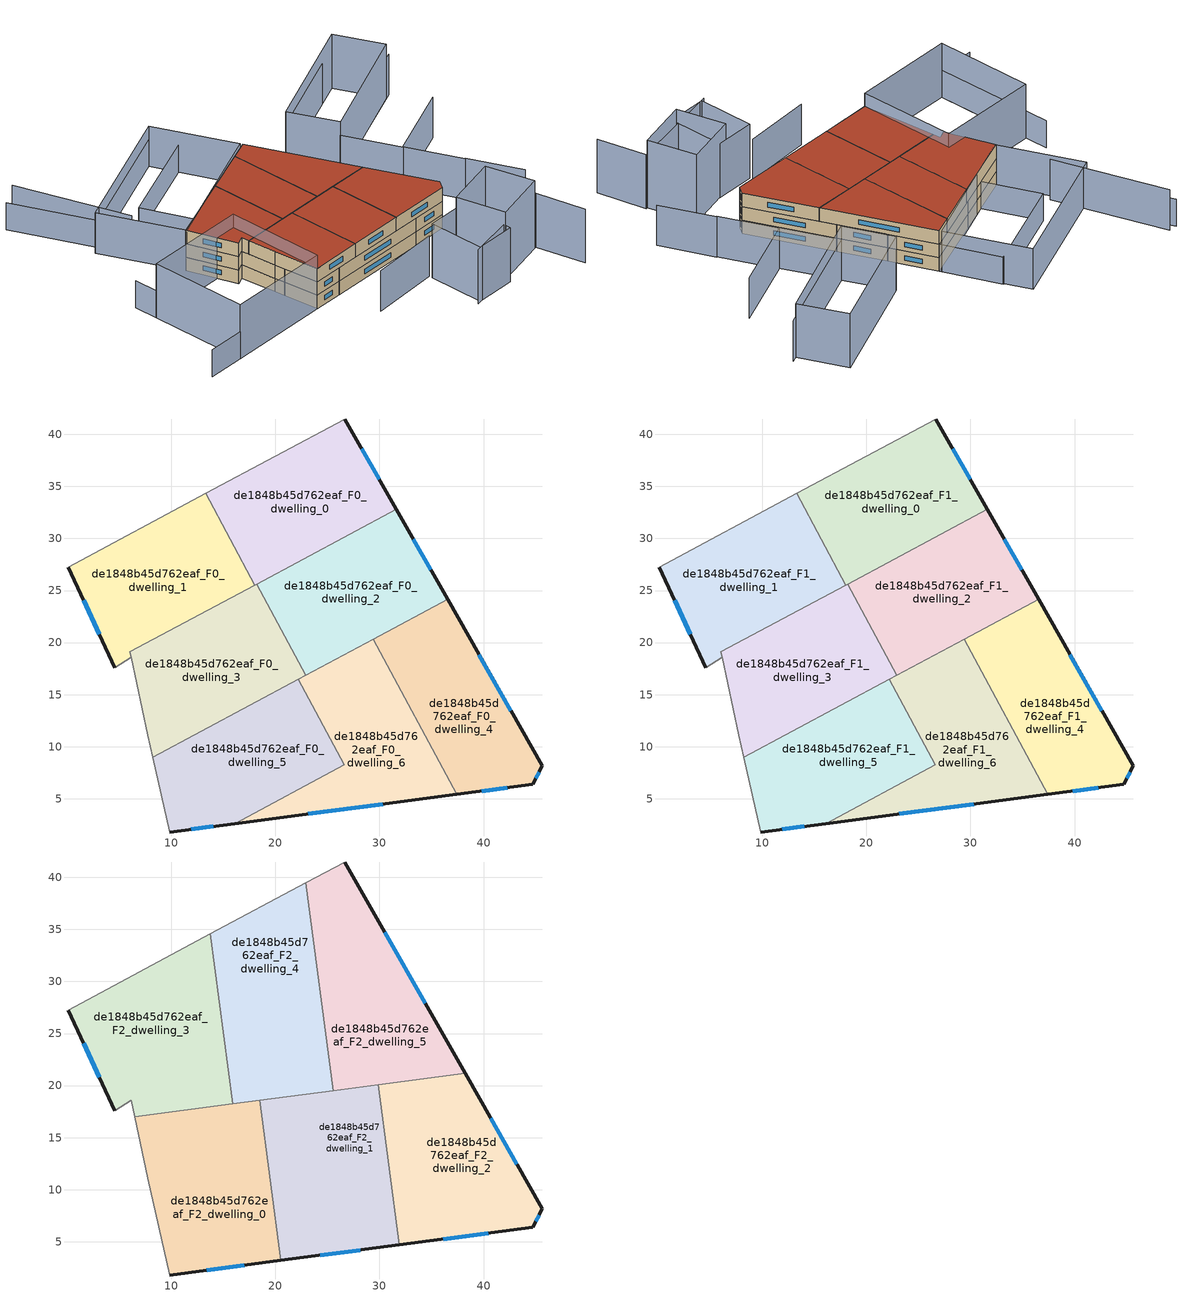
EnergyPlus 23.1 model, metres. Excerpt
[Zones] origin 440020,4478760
de1848b45d762eaf_F0_dwelling_0
 floor ground (EU_floor_Construction): 26.68,41.47 31.62,32.79 18.03,25.52 13.32,34.32 z0
 wall outside (EU_wall_Construction): 31.62,32.79 26.68,41.47 z0:3
 wall adiabatic (EU_wall_Construction): 26.68,41.47 13.32,34.32 z0:3
 wall to de1848b45d762eaf_F0_dwelling_1 (EU_wall_Construction): 13.32,34.32 18.03,25.52 z0:3
 wall to de1848b45d762eaf_F0_dwelling_2 (EU_wall_Construction): 18.21,25.62 31.62,32.79 z0:3
 wall to de1848b45d762eaf_F0_dwelling_3 (EU_wall_Construction): 18.03,25.52 18.21,25.62 z0:3
 window (EU_Window_Construction): 29.98,35.67 28.31,38.59 z0.99:2.01
de1848b45d762eaf_F0_dwelling_1
 floor ground (EU_floor_Construction): 13.32,34.32 18.03,25.52 6.04,19.1 6.15,18.58 4.56,17.59 0.11,27.25 z0
 wall outside (EU_wall_Construction): 0.11,27.25 4.56,17.59 z0:3
 wall adiabatic (EU_wall_Construction): 13.32,34.32 0.11,27.25 / 4.56,17.59 6.15,18.58 6.04,19.1 z0:3
 wall to de1848b45d762eaf_F0_dwelling_3 (EU_wall_Construction): 6.04,19.11 18.03,25.52 z0:3
 window (EU_Window_Construction): 1.58,24.05 3.08,20.8 z0.99:2.01
de1848b45d762eaf_F0_dwelling_2
 floor ground (EU_floor_Construction): 31.62,32.79 36.54,24.14 22.9,16.84 18.21,25.62 z0
 wall outside (EU_wall_Construction): 36.54,24.14 31.62,32.79 z0:3
 wall to de1848b45d762eaf_F0_dwelling_3 (EU_wall_Construction): 18.21,25.62 22.9,16.84 z0:3
 wall to de1848b45d762eaf_F0_dwelling_4 (EU_wall_Construction): 29.42,20.34 36.54,24.14 z0:3
 wall to de1848b45d762eaf_F0_dwelling_6 (EU_wall_Construction): 22.9,16.85 29.42,20.34 z0:3
 window (EU_Window_Construction): 34.91,27.01 33.25,29.92 z0.99:2.01
de1848b45d762eaf_F0_dwelling_3
 floor ground (EU_floor_Construction): 18.21,25.62 22.9,16.84 8.23,9 7.75,11.11 6.15,18.57 6.04,19.11 z0
 wall adiabatic (EU_wall_Construction): 6.04,19.11 6.15,18.58 / 6.15,18.57 7.75,11.11 8.23,9 z0:3
 wall to de1848b45d762eaf_F0_dwelling_5 (EU_wall_Construction): 8.23,9 22.21,16.48 z0:3
 wall to de1848b45d762eaf_F0_dwelling_6 (EU_wall_Construction): 22.21,16.48 22.9,16.84 z0:3
de1848b45d762eaf_F0_dwelling_4
 floor ground (EU_floor_Construction): 36.54,24.14 45.64,8.15 44.7,6.38 37.4,5.42 29.42,20.34 z0
 wall outside (EU_wall_Construction): 37.4,5.42 44.7,6.38 45.64,8.15 36.54,24.14 z0:3
 wall to de1848b45d762eaf_F0_dwelling_6 (EU_wall_Construction): 29.42,20.34 37.4,5.42 z0:3
 window (EU_Window_Construction): 42.62,13.45 39.56,18.84 / 45.01,6.97 45.33,7.56 / 39.82,5.74 42.28,6.06 z0.99:2.01
de1848b45d762eaf_F0_dwelling_5
 floor ground (EU_floor_Construction): 22.21,16.48 26.61,8.26 16.08,2.63 9.87,1.81 8.23,9 z0
 wall outside (EU_wall_Construction): 9.87,1.81 16.08,2.63 z0:3
 wall to de1848b45d762eaf_F0_dwelling_6 (EU_wall_Construction): 16.08,2.63 26.61,8.26 22.21,16.48 z0:3
 wall adiabatic (EU_wall_Construction): 8.23,9 9.87,1.81 z0:3
 window (EU_Window_Construction): 11.93,2.08 14.02,2.36 z0.99:2.01
de1848b45d762eaf_F0_dwelling_6
 floor ground (EU_floor_Construction): 29.42,20.34 37.4,5.42 16.08,2.63 26.61,8.26 22.21,16.48 z0
 wall outside (EU_wall_Construction): 16.08,2.63 37.4,5.42 z0:3
 window (EU_Window_Construction): 23.15,3.55 30.33,4.5 z0.99:2.01
de1848b45d762eaf_F1_dwelling_0
 floor to de1848b45d762eaf_F0_dwelling_0 (EU_floor_Construction): 26.68,41.47 31.62,32.79 18.03,25.52 13.32,34.32 z3
 wall outside (EU_wall_Construction): 31.62,32.79 26.68,41.47 z3:6
 wall adiabatic (EU_wall_Construction): 26.68,41.47 13.32,34.32 z3:6
 wall to de1848b45d762eaf_F1_dwelling_1 (EU_wall_Construction): 13.32,34.32 18.03,25.52 z3:6
 wall to de1848b45d762eaf_F1_dwelling_2 (EU_wall_Construction): 18.21,25.62 31.62,32.79 z3:6
 wall to de1848b45d762eaf_F1_dwelling_3 (EU_wall_Construction): 18.03,25.52 18.21,25.62 z3:6
 window (EU_Window_Construction): 29.98,35.67 28.31,38.59 z3.99:5.01
de1848b45d762eaf_F1_dwelling_1
 floor to de1848b45d762eaf_F0_dwelling_1 (EU_floor_Construction): 13.32,34.32 18.03,25.52 6.04,19.1 6.15,18.58 4.56,17.59 0.11,27.25 z3
 wall outside (EU_wall_Construction): 0.11,27.25 4.56,17.59 z3:6
 wall adiabatic (EU_wall_Construction): 13.32,34.32 0.11,27.25 / 4.56,17.59 6.15,18.58 6.04,19.1 z3:6
 wall to de1848b45d762eaf_F1_dwelling_3 (EU_wall_Construction): 6.04,19.11 18.03,25.52 z3:6
 window (EU_Window_Construction): 1.58,24.05 3.08,20.8 z3.99:5.01
de1848b45d762eaf_F1_dwelling_2
 floor to de1848b45d762eaf_F0_dwelling_2 (EU_floor_Construction): 31.62,32.79 36.54,24.14 22.9,16.84 18.21,25.62 z3
 wall outside (EU_wall_Construction): 36.54,24.14 31.62,32.79 z3:6
 wall to de1848b45d762eaf_F1_dwelling_3 (EU_wall_Construction): 18.21,25.62 22.9,16.84 z3:6
 wall to de1848b45d762eaf_F1_dwelling_4 (EU_wall_Construction): 29.42,20.34 36.54,24.14 z3:6
 wall to de1848b45d762eaf_F1_dwelling_6 (EU_wall_Construction): 22.9,16.85 29.42,20.34 z3:6
 window (EU_Window_Construction): 34.91,27.01 33.25,29.92 z3.99:5.01
 ceiling adiabatic (EU_roof_Construction): 28.65,19.92 25.56,19.52 24.33,28.89 18.21,25.62 22.9,16.84 z6
de1848b45d762eaf_F1_dwelling_3
 floor to de1848b45d762eaf_F0_dwelling_3 (EU_floor_Construction): 18.21,25.62 22.9,16.84 8.23,9 7.75,11.11 6.15,18.58 6.04,19.11 z3
 wall adiabatic (EU_wall_Construction): 6.04,19.11 6.15,18.58 / 6.15,18.57 7.75,11.11 8.23,9 z3:6
 wall to de1848b45d762eaf_F1_dwelling_5 (EU_wall_Construction): 8.23,9 22.21,16.48 z3:6
 wall to de1848b45d762eaf_F1_dwelling_6 (EU_wall_Construction): 22.21,16.48 22.9,16.84 z3:6
 ceiling adiabatic (EU_roof_Construction): 21.74,19.02 18.21,25.62 15.16,23.98 15.91,18.26 z6
de1848b45d762eaf_F1_dwelling_4
 floor to de1848b45d762eaf_F0_dwelling_4 (EU_floor_Construction): 36.54,24.14 45.64,8.15 44.7,6.38 37.4,5.42 29.42,20.34 z3
 wall outside (EU_wall_Construction): 37.4,5.42 44.7,6.38 45.64,8.15 36.54,24.14 z3:6
 wall to de1848b45d762eaf_F1_dwelling_6 (EU_wall_Construction): 29.42,20.34 37.4,5.42 z3:6
 window (EU_Window_Construction): 42.62,13.45 39.56,18.84 / 45.01,6.97 45.33,7.56 / 39.82,5.74 42.28,6.06 z3.99:5.01
de1848b45d762eaf_F1_dwelling_5
 floor to de1848b45d762eaf_F0_dwelling_5 (EU_floor_Construction): 22.21,16.48 26.61,8.26 16.08,2.63 9.87,1.81 8.23,9 z3
 wall outside (EU_wall_Construction): 9.87,1.81 16.08,2.63 z3:6
 wall to de1848b45d762eaf_F1_dwelling_6 (EU_wall_Construction): 16.08,2.63 26.61,8.26 22.21,16.48 z3:6
 wall adiabatic (EU_wall_Construction): 8.23,9 9.87,1.81 z3:6
 window (EU_Window_Construction): 11.93,2.08 14.02,2.36 z3.99:5.01
 ceiling adiabatic (EU_roof_Construction): 20.31,4.89 19.02,14.77 8.23,9 9.87,1.81 16.08,2.63 z6
de1848b45d762eaf_F1_dwelling_6
 floor to de1848b45d762eaf_F0_dwelling_6 (EU_floor_Construction): 29.42,20.34 37.4,5.42 16.08,2.63 26.61,8.26 22.21,16.48 z3
 wall outside (EU_wall_Construction): 16.08,2.63 37.4,5.42 z3:6
 window (EU_Window_Construction): 23.15,3.55 30.33,4.5 z3.99:5.01
de1848b45d762eaf_F2_dwelling_0
 floor to de1848b45d762eaf_F1_dwelling_3 (EU_floor_Construction): 18.52,18.6 19.02,14.77 8.23,9 7.75,11.11 6.48,17.02 z6
 floor to de1848b45d762eaf_F1_dwelling_6 (EU_floor_Construction): 20.31,4.89 20.53,3.21 16.08,2.63 z6
 floor adiabatic (EU_floor_Construction): 19.02,14.77 20.31,4.89 16.08,2.63 9.87,1.81 7.75,11.11 8.23,9 z6
 wall outside (EU_wall_Construction): 9.87,1.81 20.53,3.21 z6:9
 wall adiabatic (EU_wall_Construction): 6.48,17.02 7.75,11.11 9.87,1.81 z6:9
 wall to de1848b45d762eaf_F2_dwelling_1 (EU_wall_Construction): 20.53,3.21 18.52,18.6 z6:9
 wall to de1848b45d762eaf_F2_dwelling_3 (EU_wall_Construction): 15.91,18.26 6.48,17.02 z6:9
 wall to de1848b45d762eaf_F2_dwelling_4 (EU_wall_Construction): 18.52,18.6 15.91,18.26 z6:9
 window (EU_Window_Construction): 13.4,2.27 17,2.75 z6.99:8.01
 roof outside (EU_roof_Construction): 20.53,3.21 18.52,18.6 6.48,17.02 7.75,11.11 9.87,1.81 z9
de1848b45d762eaf_F2_dwelling_1
 floor to de1848b45d762eaf_F1_dwelling_6 (EU_floor_Construction): 30,19.26 31.9,4.7 20.53,3.21 20.31,4.89 26.61,8.26 22.21,16.48 28.65,19.92 29.58,20.04 z6
 floor to de1848b45d762eaf_F1_dwelling_5 (EU_floor_Construction): 22.21,16.48 26.61,8.26 20.31,4.89 19.02,14.77 z6
 floor to de1848b45d762eaf_F1_dwelling_4 (EU_floor_Construction): 29.89,20.08 30,19.26 29.58,20.04 z6
 floor to de1848b45d762eaf_F1_dwelling_3 (EU_floor_Construction): 21.74,19.02 22.9,16.85 19.02,14.77 18.52,18.6 z6
 floor adiabatic (EU_floor_Construction): 28.65,19.92 22.9,16.85 21.74,19.02 z6
 wall outside (EU_wall_Construction): 20.53,3.21 31.9,4.7 z6:9
 wall to de1848b45d762eaf_F2_dwelling_2 (EU_wall_Construction): 31.9,4.7 29.89,20.08 z6:9
 wall to de1848b45d762eaf_F2_dwelling_4 (EU_wall_Construction): 25.56,19.52 18.52,18.6 z6:9
 wall to de1848b45d762eaf_F2_dwelling_5 (EU_wall_Construction): 29.89,20.08 25.56,19.52 z6:9
 window (EU_Window_Construction): 24.3,3.7 28.13,4.21 z6.99:8.01
 roof outside (EU_roof_Construction): 31.9,4.7 29.89,20.08 18.52,18.6 20.53,3.21 z9
de1848b45d762eaf_F2_dwelling_2
 floor to de1848b45d762eaf_F1_dwelling_4 (EU_floor_Construction): 38.23,21.17 45.64,8.15 44.7,6.38 37.4,5.42 30,19.26 29.89,20.08 z6
 floor to de1848b45d762eaf_F1_dwelling_6 (EU_floor_Construction): 30,19.26 37.4,5.42 31.9,4.7 z6
 wall outside (EU_wall_Construction): 31.9,4.7 44.7,6.38 45.64,8.15 38.23,21.17 z6:9
 wall to de1848b45d762eaf_F2_dwelling_5 (EU_wall_Construction): 38.23,21.17 29.89,20.08 z6:9
 window (EU_Window_Construction): 36.15,5.26 40.46,5.83 / 43.18,12.47 40.68,16.86 / 45.01,6.97 45.33,7.56 z6.99:8.01
 roof outside (EU_roof_Construction): 44.7,6.38 45.64,8.15 38.23,21.17 29.89,20.08 31.9,4.7 z9
de1848b45d762eaf_F2_dwelling_3
 floor to de1848b45d762eaf_F1_dwelling_1 (EU_floor_Construction): 13.96,33.12 15.16,23.98 6.04,19.1 6.15,18.58 4.56,17.59 0.11,27.25 13.32,34.32 z6
 floor to de1848b45d762eaf_F1_dwelling_3 (EU_floor_Construction): 15.16,23.98 15.91,18.26 6.48,17.02 6.14,18.64 6.04,19.11 z6
 floor to de1848b45d762eaf_F1_dwelling_0 (EU_floor_Construction): 13.77,34.57 13.96,33.12 13.32,34.32 z6
 wall outside (EU_wall_Construction): 0.11,27.25 4.56,17.59 z6:9
 wall to de1848b45d762eaf_F2_dwelling_4 (EU_wall_Construction): 15.91,18.25 13.77,34.57 z6:9
 wall adiabatic (EU_wall_Construction): 4.56,17.59 6.15,18.58 6.48,17.02 / 13.77,34.57 0.11,27.25 z6:9
 window (EU_Window_Construction): 1.58,24.05 3.08,20.8 z6.99:8.01
 roof outside (EU_roof_Construction): 15.91,18.25 13.77,34.57 0.11,27.25 4.56,17.59 6.15,18.58 6.48,17.02 z9
de1848b45d762eaf_F2_dwelling_4
 floor to de1848b45d762eaf_F1_dwelling_0 (EU_floor_Construction): 22.95,39.47 24.33,28.89 18.03,25.52 13.96,33.12 13.77,34.57 z6
 floor to de1848b45d762eaf_F1_dwelling_1 (EU_floor_Construction): 13.96,33.12 18.03,25.52 15.16,23.98 z6
 floor adiabatic (EU_floor_Construction): 24.33,28.89 25.56,19.52 15.91,18.25 15.16,23.98 z6
 wall adiabatic (EU_wall_Construction): 22.95,39.47 13.77,34.57 z6:9
 wall to de1848b45d762eaf_F2_dwelling_5 (EU_wall_Construction): 25.56,19.52 22.95,39.47 z6:9
 roof outside (EU_roof_Construction): 25.56,19.52 22.95,39.47 13.77,34.57 15.91,18.25 z9
de1848b45d762eaf_F2_dwelling_5
 floor to de1848b45d762eaf_F1_dwelling_2 (EU_floor_Construction): 31.62,32.79 36.54,24.14 28.65,19.92 25.56,19.52 24.33,28.89 z6
 floor to de1848b45d762eaf_F1_dwelling_0 (EU_floor_Construction): 26.68,41.47 31.62,32.79 24.33,28.89 22.95,39.47 z6
 floor to de1848b45d762eaf_F1_dwelling_6 (EU_floor_Construction): 29.42,20.34 29.58,20.04 28.65,19.92 z6
 floor to de1848b45d762eaf_F1_dwelling_4 (EU_floor_Construction): 36.54,24.14 38.23,21.17 29.58,20.04 29.42,20.34 z6
 wall outside (EU_wall_Construction): 38.23,21.17 26.68,41.47 z6:9
 wall adiabatic (EU_wall_Construction): 26.68,41.47 22.95,39.47 z6:9
 window (EU_Window_Construction): 34.4,27.9 30.5,34.74 z6.99:8.01
 roof outside (EU_roof_Construction): 38.23,21.17 26.68,41.47 22.95,39.47 25.56,19.52 z9
shading: 33.27,-16.59 53.5,-9.71 / 53.5,-9.71 56.86,-19.59 / 9.87,1.81 -11.59,-1.03 / -11.59,-1.03 -14.28,19.29 / -14.28,19.29 7.18,22.13 / 7.18,22.13 9.87,1.81 / 40.96,-3.43 42.49,-15.11 / 42.49,-15.11 34.13,-16.2 / 34.13,-16.2 32.6,-4.52 / 32.6,-4.52 40.96,-3.43 / 65.27,45.15 42.11,31.72 / 42.11,31.72 36.77,40.93 / 36.77,40.93 59.94,54.35 / 59.94,54.35 65.27,45.15 z0:12; 18.19,-6.46 32.47,-3.82 / 60.04,0.64 54.25,10.82 / 54.19,10.73 48.15,21.31 / 48.15,21.31 63.12,29.85 / 48.15,21.16 42.05,31.7 / 42.05,31.7 66.39,45.8 / -14.08,59.55 -4.23,37.46 / 55.11,51.55 36.79,40.94 / -8.59,42.65 17.6,57.45 / 17.6,57.45 26.4,41.9 / 26.4,41.9 0.2,27.09 / 0.2,27.09 -8.59,42.65 z0:9; 53.12,-9.84 42.34,-13.96 / 42.34,-13.96 38.65,-4.32 / 38.65,-4.32 49.43,-0.2 / 49.43,-0.2 53.12,-9.84 z0:15; -14.93,24.18 -11.58,-1.04 / -11.58,-1.04 -19.38,-2.07 / 17.6,57.44 -6.95,43.57 / -6.95,43.57 -15.84,59.3 / 1.34,41.81 20.61,52.45 / 20.61,52.45 26.68,41.47 / 26.68,41.47 7.4,30.83 / 7.4,30.83 1.34,41.81 z0:6
[Building]
EU S2 Campaign: North Axis=0; Terrain=City; Solar Distribution=FullExterior
[Site:Location]
Madrid: Latitude=40.5; Longitude=-3.5; Time Zone=1; Elevation=609
[SizingPeriod:WeatherFileDays]
AnnualSizingPeriod: Begin Month=1; Begin Day of Month=1; End Month=12; End Day of Month=31; Day of Week for Start Day=Monday; Use Weather File Daylight Saving Period=No; Use Weather File Rain and Snow Indicators=No
[MATERIAL]
EU_InternalMass_Material: Roughness=MediumRough; Thickness=0.1; Conductivity=1; Density=1800; Specific Heat=900; Thermal Absorptance=0.9; Solar Absorptance=0.7; Visible Absorptance=0.7
[MATERIAL:NOMASS] Roughness=MediumRough; Thermal Absorptance=0.9; Solar Absorptance=0.7; Visible Absorptance=0.7
Name | Thermal Resistance
EU_wall_NoMass | 0.609216
EU_roof_NoMass | 0.513268
EU_floor_NoMass | 0.568163
[WINDOWMATERIAL:SIMPLEGLAZINGSYSTEM]
EU_Window_SimpleGlazing: UFactor=5.50606; Solar Heat Gain Coefficient=0.85; Visible Transmittance=0.85
[CONSTRUCTION]
EU_wall_Construction: EU_wall_NoMass
EU_roof_Construction: EU_roof_NoMass
EU_floor_Construction: EU_floor_NoMass
EU_InternalMass_Construction: EU_InternalMass_Material
EU_Window_Construction: EU_Window_SimpleGlazing
[ZONE] Type=1; Multiplier=1; Ceiling Height=autocalculate; Floor Area=autocalculate; Part of Total Floor Area=Yes
Name | Volume
de1848b45d762eaf_F0_dwelling_0; de1848b45d762eaf_F1_dwelling_0 | 457.691
de1848b45d762eaf_F2_dwelling_0; de1848b45d762eaf_F2_dwelling_5 | 533.973
de1848b45d762eaf_F0_dwelling_1; de1848b45d762eaf_F1_dwelling_1 | 460.989
de1848b45d762eaf_F2_dwelling_1 | 533.965
de1848b45d762eaf_F0_dwelling_2; de1848b45d762eaf_F1_dwelling_2 | 457.717
de1848b45d762eaf_F2_dwelling_2 | 533.946
de1848b45d762eaf_F0_dwelling_3 | 454.408
de1848b45d762eaf_F1_dwelling_3 | 454.419
de1848b45d762eaf_F2_dwelling_3 | 534.015
de1848b45d762eaf_F0_dwelling_4; de1848b45d762eaf_F1_dwelling_4 | 457.646
de1848b45d762eaf_F2_dwelling_4 | 533.969
de1848b45d762eaf_F0_dwelling_5; de1848b45d762eaf_F1_dwelling_5 | 457.655
de1848b45d762eaf_F0_dwelling_6; de1848b45d762eaf_F1_dwelling_6 | 457.745
[INTERNALMASS] Construction=EU_InternalMass_Construction
Name | Zone or ZoneList | Surface Area
de1848b45d762eaf_F0_dwelling_0_EU_InternalMass | de1848b45d762eaf_F0_dwelling_0 | 152.563
de1848b45d762eaf_F0_dwelling_1_EU_InternalMass | de1848b45d762eaf_F0_dwelling_1 | 153.662
de1848b45d762eaf_F0_dwelling_2_EU_InternalMass | de1848b45d762eaf_F0_dwelling_2 | 152.576
de1848b45d762eaf_F0_dwelling_3_EU_InternalMass | de1848b45d762eaf_F0_dwelling_3 | 151.47
de1848b45d762eaf_F0_dwelling_4_EU_InternalMass | de1848b45d762eaf_F0_dwelling_4 | 152.55
de1848b45d762eaf_F0_dwelling_5_EU_InternalMass | de1848b45d762eaf_F0_dwelling_5 | 152.554
de1848b45d762eaf_F0_dwelling_6_EU_InternalMass | de1848b45d762eaf_F0_dwelling_6 | 152.582
de1848b45d762eaf_F1_dwelling_0_EU_InternalMass | de1848b45d762eaf_F1_dwelling_0 | 152.563
de1848b45d762eaf_F1_dwelling_1_EU_InternalMass | de1848b45d762eaf_F1_dwelling_1 | 153.662
de1848b45d762eaf_F1_dwelling_2_EU_InternalMass | de1848b45d762eaf_F1_dwelling_2 | 152.576
de1848b45d762eaf_F1_dwelling_3_EU_InternalMass | de1848b45d762eaf_F1_dwelling_3 | 151.47
de1848b45d762eaf_F1_dwelling_4_EU_InternalMass | de1848b45d762eaf_F1_dwelling_4 | 152.55
de1848b45d762eaf_F1_dwelling_5_EU_InternalMass | de1848b45d762eaf_F1_dwelling_5 | 152.554
de1848b45d762eaf_F1_dwelling_6_EU_InternalMass | de1848b45d762eaf_F1_dwelling_6 | 152.582
de1848b45d762eaf_F2_dwelling_0_EU_InternalMass | de1848b45d762eaf_F2_dwelling_0 | 177.991
de1848b45d762eaf_F2_dwelling_1_EU_InternalMass | de1848b45d762eaf_F2_dwelling_1 | 177.988
de1848b45d762eaf_F2_dwelling_2_EU_InternalMass | de1848b45d762eaf_F2_dwelling_2 | 177.982
de1848b45d762eaf_F2_dwelling_3_EU_InternalMass | de1848b45d762eaf_F2_dwelling_3 | 178.004
de1848b45d762eaf_F2_dwelling_4_EU_InternalMass | de1848b45d762eaf_F2_dwelling_4 | 177.99
de1848b45d762eaf_F2_dwelling_5_EU_InternalMass | de1848b45d762eaf_F2_dwelling_5 | 177.991
[OTHEREQUIPMENT] Fuel Type=Electricity; Design Level Calculation Method=Watts/Area; Power per Zone Floor Area=1; Fraction Latent=0; Fraction Radiant=0; Fraction Lost=0; Carbon Dioxide Generation Rate=0; EndUse Subcategory=EU_Step8_InternalGains
Name | Zone or ZoneList or Space or SpaceList | Schedule
EU_Step8_InternalGain_de1848b45d762eaf_F0_dwelling_0_f000 | de1848b45d762eaf_F0_dwelling_0 | EU_Step8_GainSchedule_de1848b45d762eaf_F0_dwelling_0_f000
EU_Step8_InternalGain_de1848b45d762eaf_F0_dwelling_1_f000 | de1848b45d762eaf_F0_dwelling_1 | EU_Step8_GainSchedule_de1848b45d762eaf_F0_dwelling_1_f000
EU_Step8_InternalGain_de1848b45d762eaf_F0_dwelling_2_f000 | de1848b45d762eaf_F0_dwelling_2 | EU_Step8_GainSchedule_de1848b45d762eaf_F0_dwelling_2_f000
EU_Step8_InternalGain_de1848b45d762eaf_F0_dwelling_3_f000 | de1848b45d762eaf_F0_dwelling_3 | EU_Step8_GainSchedule_de1848b45d762eaf_F0_dwelling_3_f000
EU_Step8_InternalGain_de1848b45d762eaf_F0_dwelling_4_f000 | de1848b45d762eaf_F0_dwelling_4 | EU_Step8_GainSchedule_de1848b45d762eaf_F0_dwelling_4_f000
EU_Step8_InternalGain_de1848b45d762eaf_F0_dwelling_5_f000 | de1848b45d762eaf_F0_dwelling_5 | EU_Step8_GainSchedule_de1848b45d762eaf_F0_dwelling_5_f000
EU_Step8_InternalGain_de1848b45d762eaf_F0_dwelling_6_f000 | de1848b45d762eaf_F0_dwelling_6 | EU_Step8_GainSchedule_de1848b45d762eaf_F0_dwelling_6_f000
EU_Step8_InternalGain_de1848b45d762eaf_F1_dwelling_0_f000 | de1848b45d762eaf_F1_dwelling_0 | EU_Step8_GainSchedule_de1848b45d762eaf_F1_dwelling_0_f000
EU_Step8_InternalGain_de1848b45d762eaf_F1_dwelling_1_f000 | de1848b45d762eaf_F1_dwelling_1 | EU_Step8_GainSchedule_de1848b45d762eaf_F1_dwelling_1_f000
EU_Step8_InternalGain_de1848b45d762eaf_F1_dwelling_2_f000 | de1848b45d762eaf_F1_dwelling_2 | EU_Step8_GainSchedule_de1848b45d762eaf_F1_dwelling_2_f000
EU_Step8_InternalGain_de1848b45d762eaf_F1_dwelling_3_f000 | de1848b45d762eaf_F1_dwelling_3 | EU_Step8_GainSchedule_de1848b45d762eaf_F1_dwelling_3_f000
EU_Step8_InternalGain_de1848b45d762eaf_F1_dwelling_4_f000 | de1848b45d762eaf_F1_dwelling_4 | EU_Step8_GainSchedule_de1848b45d762eaf_F1_dwelling_4_f000
EU_Step8_InternalGain_de1848b45d762eaf_F1_dwelling_5_f000 | de1848b45d762eaf_F1_dwelling_5 | EU_Step8_GainSchedule_de1848b45d762eaf_F1_dwelling_5_f000
EU_Step8_InternalGain_de1848b45d762eaf_F1_dwelling_6_f000 | de1848b45d762eaf_F1_dwelling_6 | EU_Step8_GainSchedule_de1848b45d762eaf_F1_dwelling_6_f000
EU_Step8_InternalGain_de1848b45d762eaf_F2_dwelling_0_f000 | de1848b45d762eaf_F2_dwelling_0 | EU_Step8_GainSchedule_de1848b45d762eaf_F2_dwelling_0_f000
EU_Step8_InternalGain_de1848b45d762eaf_F2_dwelling_1_f000 | de1848b45d762eaf_F2_dwelling_1 | EU_Step8_GainSchedule_de1848b45d762eaf_F2_dwelling_1_f000
EU_Step8_InternalGain_de1848b45d762eaf_F2_dwelling_2_f000 | de1848b45d762eaf_F2_dwelling_2 | EU_Step8_GainSchedule_de1848b45d762eaf_F2_dwelling_2_f000
EU_Step8_InternalGain_de1848b45d762eaf_F2_dwelling_3_f000 | de1848b45d762eaf_F2_dwelling_3 | EU_Step8_GainSchedule_de1848b45d762eaf_F2_dwelling_3_f000
EU_Step8_InternalGain_de1848b45d762eaf_F2_dwelling_4_f000 | de1848b45d762eaf_F2_dwelling_4 | EU_Step8_GainSchedule_de1848b45d762eaf_F2_dwelling_4_f000
EU_Step8_InternalGain_de1848b45d762eaf_F2_dwelling_5_f000 | de1848b45d762eaf_F2_dwelling_5 | EU_Step8_GainSchedule_de1848b45d762eaf_F2_dwelling_5_f000
[ZONEVENTILATION:DESIGNFLOWRATE] Schedule=EU_AlwaysOn; Design Flow Rate Calculation Method=AirChanges/Hour; Air Changes per Hour=0.752966; Ventilation Type=Natural; Fan Pressure Rise=0; Fan Total Efficiency=1; Constant Term Coefficient=1; Temperature Term Coefficient=0; Velocity Term Coefficient=0; Velocity Squared Term Coefficient=0; Minimum Indoor Temperature=-100; Maximum Indoor Temperature=100; Delta Temperature=-100; Minimum Outdoor Temperature=-100; Maximum Outdoor Temperature=100; Maximum Wind Speed=40
Name | Zone or ZoneList or Space or SpaceList
EU_ConstantAir_de1848b45d762eaf_F0_dwelling_0 | de1848b45d762eaf_F0_dwelling_0
EU_ConstantAir_de1848b45d762eaf_F0_dwelling_1 | de1848b45d762eaf_F0_dwelling_1
EU_ConstantAir_de1848b45d762eaf_F0_dwelling_2 | de1848b45d762eaf_F0_dwelling_2
EU_ConstantAir_de1848b45d762eaf_F0_dwelling_3 | de1848b45d762eaf_F0_dwelling_3
EU_ConstantAir_de1848b45d762eaf_F0_dwelling_4 | de1848b45d762eaf_F0_dwelling_4
EU_ConstantAir_de1848b45d762eaf_F0_dwelling_5 | de1848b45d762eaf_F0_dwelling_5
EU_ConstantAir_de1848b45d762eaf_F0_dwelling_6 | de1848b45d762eaf_F0_dwelling_6
EU_ConstantAir_de1848b45d762eaf_F1_dwelling_0 | de1848b45d762eaf_F1_dwelling_0
EU_ConstantAir_de1848b45d762eaf_F1_dwelling_1 | de1848b45d762eaf_F1_dwelling_1
EU_ConstantAir_de1848b45d762eaf_F1_dwelling_2 | de1848b45d762eaf_F1_dwelling_2
EU_ConstantAir_de1848b45d762eaf_F1_dwelling_3 | de1848b45d762eaf_F1_dwelling_3
EU_ConstantAir_de1848b45d762eaf_F1_dwelling_4 | de1848b45d762eaf_F1_dwelling_4
EU_ConstantAir_de1848b45d762eaf_F1_dwelling_5 | de1848b45d762eaf_F1_dwelling_5
EU_ConstantAir_de1848b45d762eaf_F1_dwelling_6 | de1848b45d762eaf_F1_dwelling_6
EU_ConstantAir_de1848b45d762eaf_F2_dwelling_0 | de1848b45d762eaf_F2_dwelling_0
EU_ConstantAir_de1848b45d762eaf_F2_dwelling_1 | de1848b45d762eaf_F2_dwelling_1
EU_ConstantAir_de1848b45d762eaf_F2_dwelling_2 | de1848b45d762eaf_F2_dwelling_2
EU_ConstantAir_de1848b45d762eaf_F2_dwelling_3 | de1848b45d762eaf_F2_dwelling_3
EU_ConstantAir_de1848b45d762eaf_F2_dwelling_4 | de1848b45d762eaf_F2_dwelling_4
EU_ConstantAir_de1848b45d762eaf_F2_dwelling_5 | de1848b45d762eaf_F2_dwelling_5
[HVACTEMPLATE:THERMOSTAT] Constant Heating Setpoint=20; Constant Cooling Setpoint=50
EU_HeatOnly_de1848b45d762eaf_F0_dwelling_0; EU_HeatOnly_de1848b45d762eaf_F0_dwelling_1; EU_HeatOnly_de1848b45d762eaf_F0_dwelling_2; EU_HeatOnly_de1848b45d762eaf_F0_dwelling_3; EU_HeatOnly_de1848b45d762eaf_F0_dwelling_4; EU_HeatOnly_de1848b45d762eaf_F0_dwelling_5; EU_HeatOnly_de1848b45d762eaf_F0_dwelling_6; EU_HeatOnly_de1848b45d762eaf_F1_dwelling_0; EU_HeatOnly_de1848b45d762eaf_F1_dwelling_1; EU_HeatOnly_de1848b45d762eaf_F1_dwelling_2; EU_HeatOnly_de1848b45d762eaf_F1_dwelling_3; EU_HeatOnly_de1848b45d762eaf_F1_dwelling_4; EU_HeatOnly_de1848b45d762eaf_F1_dwelling_5; EU_HeatOnly_de1848b45d762eaf_F1_dwelling_6; EU_HeatOnly_de1848b45d762eaf_F2_dwelling_0; EU_HeatOnly_de1848b45d762eaf_F2_dwelling_1; EU_HeatOnly_de1848b45d762eaf_F2_dwelling_2; EU_HeatOnly_de1848b45d762eaf_F2_dwelling_3; EU_HeatOnly_de1848b45d762eaf_F2_dwelling_4; EU_HeatOnly_de1848b45d762eaf_F2_dwelling_5
[HVACTEMPLATE:ZONE:IDEALLOADSAIRSYSTEM] System Availability Schedule=EU_AlwaysOn; Maximum Heating Supply Air Temperature=50; Minimum Cooling Supply Air Temperature=13; Maximum Heating Supply Air Humidity Ratio=0.0156; Minimum Cooling Supply Air Humidity Ratio=0.0077; Heating Limit=NoLimit; Cooling Limit=NoLimit; Heating Availability Schedule=EU_AlwaysOn; Cooling Availability Schedule=EU_CoolingOff; Dehumidification Control Type=ConstantSensibleHeatRatio; Cooling Sensible Heat Ratio=0.7; Dehumidification Setpoint=60; Humidification Control Type=None; Humidification Setpoint=30; Outdoor Air Method=None; Outdoor Air Flow Rate per Person=0.00944; Outdoor Air Flow Rate per Zone Floor Area=0; Outdoor Air Flow Rate per Zone=0; Demand Controlled Ventilation Type=None; Outdoor Air Economizer Type=NoEconomizer; Heat Recovery Type=None; Sensible Heat Recovery Effectiveness=0.7; Latent Heat Recovery Effectiveness=0.65
Name | Template Thermostat
de1848b45d762eaf_F0_dwelling_0 | EU_HeatOnly_de1848b45d762eaf_F0_dwelling_0
de1848b45d762eaf_F0_dwelling_1 | EU_HeatOnly_de1848b45d762eaf_F0_dwelling_1
de1848b45d762eaf_F0_dwelling_2 | EU_HeatOnly_de1848b45d762eaf_F0_dwelling_2
de1848b45d762eaf_F0_dwelling_3 | EU_HeatOnly_de1848b45d762eaf_F0_dwelling_3
de1848b45d762eaf_F0_dwelling_4 | EU_HeatOnly_de1848b45d762eaf_F0_dwelling_4
de1848b45d762eaf_F0_dwelling_5 | EU_HeatOnly_de1848b45d762eaf_F0_dwelling_5
de1848b45d762eaf_F0_dwelling_6 | EU_HeatOnly_de1848b45d762eaf_F0_dwelling_6
de1848b45d762eaf_F1_dwelling_0 | EU_HeatOnly_de1848b45d762eaf_F1_dwelling_0
de1848b45d762eaf_F1_dwelling_1 | EU_HeatOnly_de1848b45d762eaf_F1_dwelling_1
de1848b45d762eaf_F1_dwelling_2 | EU_HeatOnly_de1848b45d762eaf_F1_dwelling_2
de1848b45d762eaf_F1_dwelling_3 | EU_HeatOnly_de1848b45d762eaf_F1_dwelling_3
de1848b45d762eaf_F1_dwelling_4 | EU_HeatOnly_de1848b45d762eaf_F1_dwelling_4
de1848b45d762eaf_F1_dwelling_5 | EU_HeatOnly_de1848b45d762eaf_F1_dwelling_5
de1848b45d762eaf_F1_dwelling_6 | EU_HeatOnly_de1848b45d762eaf_F1_dwelling_6
de1848b45d762eaf_F2_dwelling_0 | EU_HeatOnly_de1848b45d762eaf_F2_dwelling_0
de1848b45d762eaf_F2_dwelling_1 | EU_HeatOnly_de1848b45d762eaf_F2_dwelling_1
de1848b45d762eaf_F2_dwelling_2 | EU_HeatOnly_de1848b45d762eaf_F2_dwelling_2
de1848b45d762eaf_F2_dwelling_3 | EU_HeatOnly_de1848b45d762eaf_F2_dwelling_3
de1848b45d762eaf_F2_dwelling_4 | EU_HeatOnly_de1848b45d762eaf_F2_dwelling_4
de1848b45d762eaf_F2_dwelling_5 | EU_HeatOnly_de1848b45d762eaf_F2_dwelling_5
[SIZING:ZONE] Zone Cooling Design Supply Air Temperature Input Method=SupplyAirTemperature; Zone Cooling Design Supply Air Temperature=13; Zone Heating Design Supply Air Temperature Input Method=SupplyAirTemperature; Zone Heating Design Supply Air Temperature=50; Zone Cooling Design Supply Air Humidity Ratio=0.008; Zone Heating Design Supply Air Humidity Ratio=0.008; Cooling Design Air Flow Method=DesignDay; Cooling Design Air Flow Rate=0; Cooling Minimum Air Flow per Zone Floor Area=0.000762; Cooling Minimum Air Flow=0; Cooling Minimum Air Flow Fraction=0.2; Heating Design Air Flow Method=DesignDay; Heating Design Air Flow Rate=0; Heating Maximum Air Flow per Zone Floor Area=0.002032; Heating Maximum Air Flow=0.141576; Heating Maximum Air Flow Fraction=0.3; Account for Dedicated Outdoor Air System=No; Dedicated Outdoor Air System Control Strategy=NeutralSupplyAir; Dedicated Outdoor Air Low Setpoint Temperature for Design=autosize; Dedicated Outdoor Air High Setpoint Temperature for Design=autosize; Zone Load Sizing Method=Sensible Load Only No Latent Load; Zone Latent Cooling Design Supply Air Humidity Ratio Input Method=HumidityRatioDifference; Zone Cooling Design Supply Air Humidity Ratio Difference=0.005; Zone Latent Heating Design Supply Air Humidity Ratio Input Method=HumidityRatioDifference; Zone Humidification Design Supply Air Humidity Ratio Difference=0.005
de1848b45d762eaf_F0_dwelling_0; de1848b45d762eaf_F0_dwelling_1; de1848b45d762eaf_F0_dwelling_2; de1848b45d762eaf_F0_dwelling_3; de1848b45d762eaf_F0_dwelling_4; de1848b45d762eaf_F0_dwelling_5; de1848b45d762eaf_F0_dwelling_6; de1848b45d762eaf_F1_dwelling_0; de1848b45d762eaf_F1_dwelling_1; de1848b45d762eaf_F1_dwelling_2; de1848b45d762eaf_F1_dwelling_3; de1848b45d762eaf_F1_dwelling_4; de1848b45d762eaf_F1_dwelling_5; de1848b45d762eaf_F1_dwelling_6; de1848b45d762eaf_F2_dwelling_0; de1848b45d762eaf_F2_dwelling_1; de1848b45d762eaf_F2_dwelling_2; de1848b45d762eaf_F2_dwelling_3; de1848b45d762eaf_F2_dwelling_4; de1848b45d762eaf_F2_dwelling_5
[SCHEDULE:CONSTANT]
Name | Hourly Value
EU_AlwaysOn | 1
EU_CoolingOff | 0
[SCHEDULE:FILE] Column Number=1; Rows to Skip at Top=0; Number of Hours of Data=8760; Column Separator=Comma; Interpolate to Timestep=No; Minutes per Item=60; Adjust Schedule for Daylight Savings=Yes
Name | File
EU_Step8_GainSchedule_de1848b45d762eaf_F0_dwelling_0_f000 | ../../schedules/de1848b45d762eaf/de1848b45d762eaf_F0_dwelling_0_f000_gain.csv
EU_Step8_GainSchedule_de1848b45d762eaf_F0_dwelling_1_f000 | ../../schedules/de1848b45d762eaf/de1848b45d762eaf_F0_dwelling_1_f000_gain.csv
EU_Step8_GainSchedule_de1848b45d762eaf_F0_dwelling_2_f000 | ../../schedules/de1848b45d762eaf/de1848b45d762eaf_F0_dwelling_2_f000_gain.csv
EU_Step8_GainSchedule_de1848b45d762eaf_F0_dwelling_3_f000 | ../../schedules/de1848b45d762eaf/de1848b45d762eaf_F0_dwelling_3_f000_gain.csv
EU_Step8_GainSchedule_de1848b45d762eaf_F0_dwelling_4_f000 | ../../schedules/de1848b45d762eaf/de1848b45d762eaf_F0_dwelling_4_f000_gain.csv
EU_Step8_GainSchedule_de1848b45d762eaf_F0_dwelling_5_f000 | ../../schedules/de1848b45d762eaf/de1848b45d762eaf_F0_dwelling_5_f000_gain.csv
EU_Step8_GainSchedule_de1848b45d762eaf_F0_dwelling_6_f000 | ../../schedules/de1848b45d762eaf/de1848b45d762eaf_F0_dwelling_6_f000_gain.csv
EU_Step8_GainSchedule_de1848b45d762eaf_F1_dwelling_0_f000 | ../../schedules/de1848b45d762eaf/de1848b45d762eaf_F1_dwelling_0_f000_gain.csv
EU_Step8_GainSchedule_de1848b45d762eaf_F1_dwelling_1_f000 | ../../schedules/de1848b45d762eaf/de1848b45d762eaf_F1_dwelling_1_f000_gain.csv
EU_Step8_GainSchedule_de1848b45d762eaf_F1_dwelling_2_f000 | ../../schedules/de1848b45d762eaf/de1848b45d762eaf_F1_dwelling_2_f000_gain.csv
EU_Step8_GainSchedule_de1848b45d762eaf_F1_dwelling_3_f000 | ../../schedules/de1848b45d762eaf/de1848b45d762eaf_F1_dwelling_3_f000_gain.csv
EU_Step8_GainSchedule_de1848b45d762eaf_F1_dwelling_4_f000 | ../../schedules/de1848b45d762eaf/de1848b45d762eaf_F1_dwelling_4_f000_gain.csv
EU_Step8_GainSchedule_de1848b45d762eaf_F1_dwelling_5_f000 | ../../schedules/de1848b45d762eaf/de1848b45d762eaf_F1_dwelling_5_f000_gain.csv
EU_Step8_GainSchedule_de1848b45d762eaf_F1_dwelling_6_f000 | ../../schedules/de1848b45d762eaf/de1848b45d762eaf_F1_dwelling_6_f000_gain.csv
EU_Step8_GainSchedule_de1848b45d762eaf_F2_dwelling_0_f000 | ../../schedules/de1848b45d762eaf/de1848b45d762eaf_F2_dwelling_0_f000_gain.csv
EU_Step8_GainSchedule_de1848b45d762eaf_F2_dwelling_1_f000 | ../../schedules/de1848b45d762eaf/de1848b45d762eaf_F2_dwelling_1_f000_gain.csv
EU_Step8_GainSchedule_de1848b45d762eaf_F2_dwelling_2_f000 | ../../schedules/de1848b45d762eaf/de1848b45d762eaf_F2_dwelling_2_f000_gain.csv
EU_Step8_GainSchedule_de1848b45d762eaf_F2_dwelling_3_f000 | ../../schedules/de1848b45d762eaf/de1848b45d762eaf_F2_dwelling_3_f000_gain.csv
EU_Step8_GainSchedule_de1848b45d762eaf_F2_dwelling_4_f000 | ../../schedules/de1848b45d762eaf/de1848b45d762eaf_F2_dwelling_4_f000_gain.csv
EU_Step8_GainSchedule_de1848b45d762eaf_F2_dwelling_5_f000 | ../../schedules/de1848b45d762eaf/de1848b45d762eaf_F2_dwelling_5_f000_gain.csv
